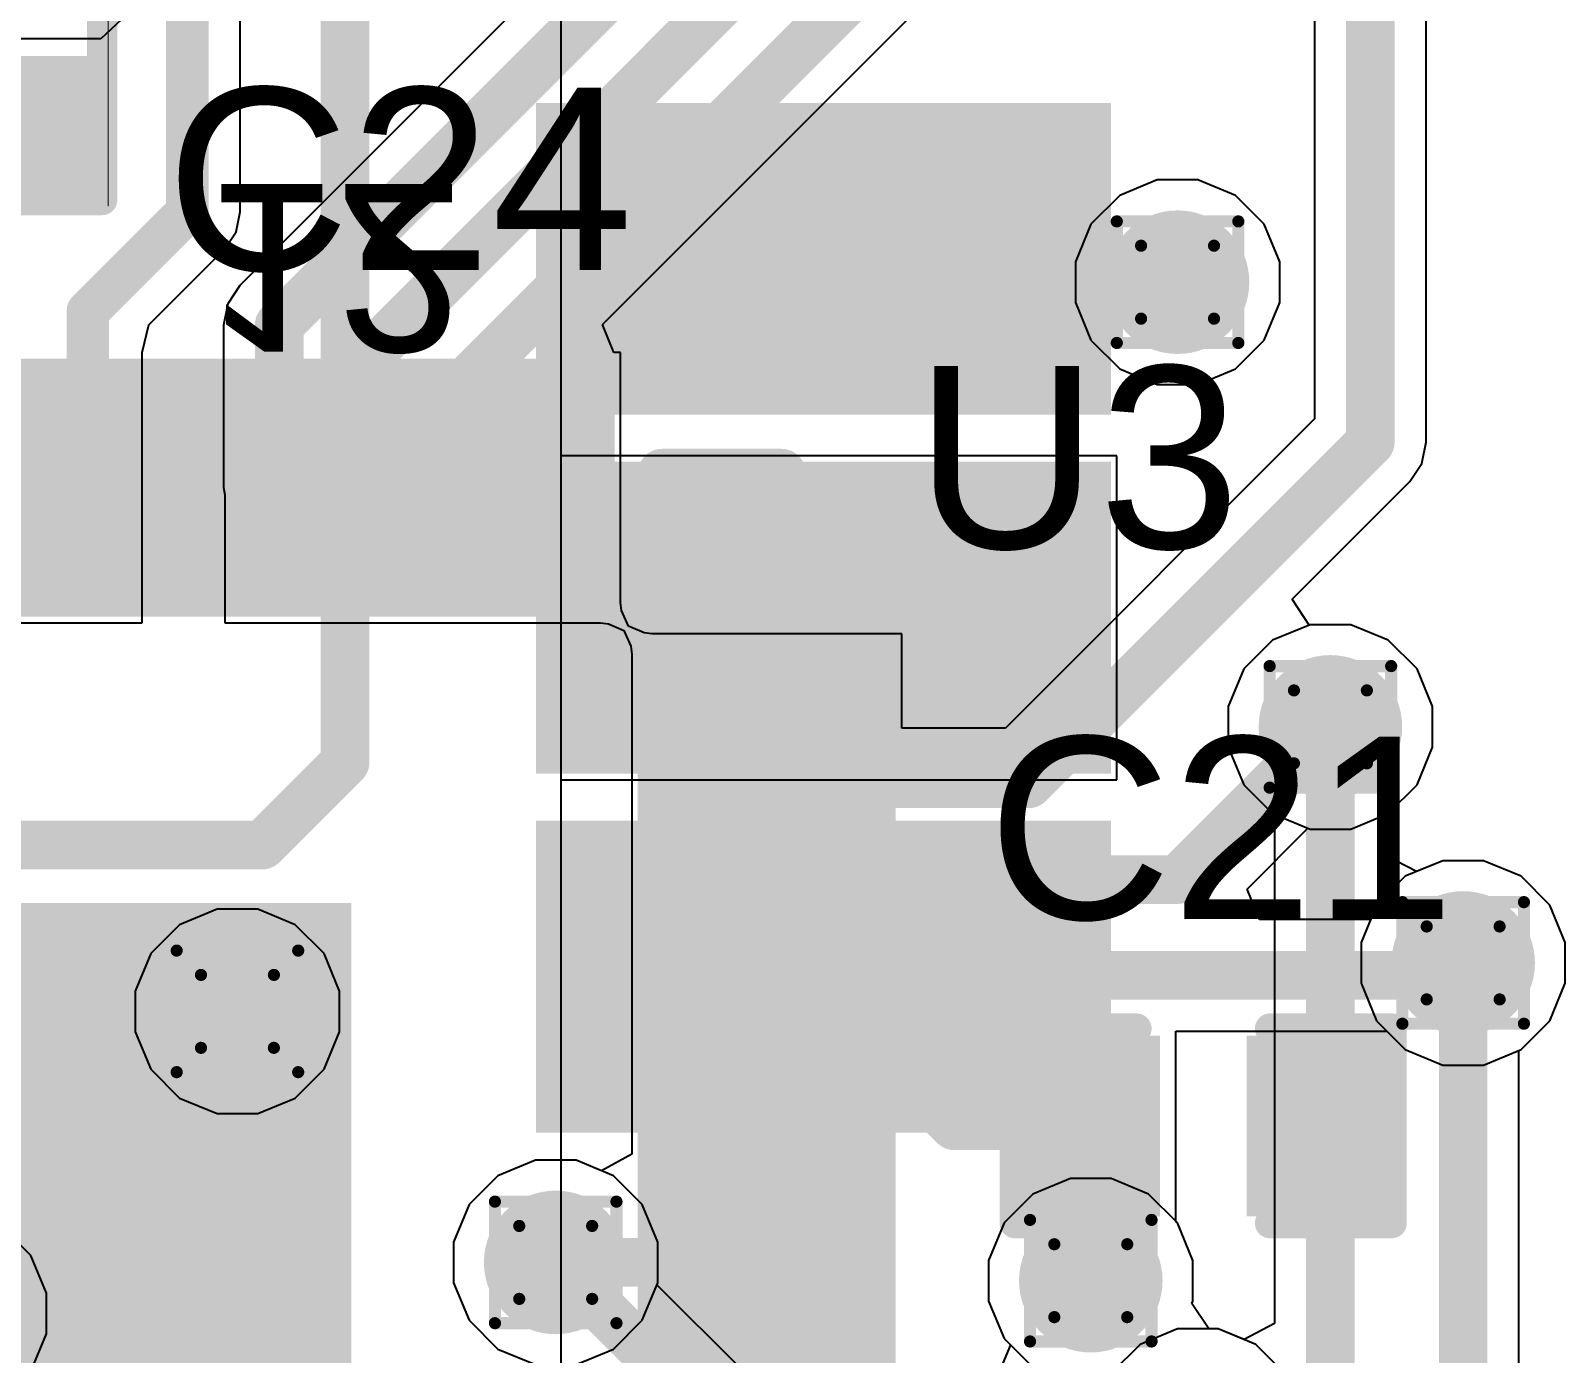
# Model space of a CAD drawing. Header units: inches. Extents: x -22 to 5433, y -13 to 5447.
# Drawn here: x 28.64 to 35.06, y 15.31 to 20.83 of the extents above; entities that cross this region are included whole.
import ezdxf

# ---------------------------------------------------------------- set-up
doc = ezdxf.new("R2010")
doc.units = ezdxf.units.IN
for name, color, linetype in [('Bottom Layer', 5, 'Continuous'), ('Bottom Overlay', 54, 'Continuous'), ('Bottom Paste', 16, 'Continuous'), ('Bottom Solder', 6, 'Continuous'), ('Drill Drawing', 1, 'Continuous'), ('Ground', 16, 'Continuous'), ('Power', 76, 'Continuous'), ('Top Layer', 1, 'Continuous'), ('Top Overlay', 2, 'Continuous'), ('Top Paste', 8, 'Continuous'), ('Top Solder', 216, 'Continuous'), ('Via Holes', 16, 'Continuous')]:
    doc.layers.add(name, color=color, linetype=linetype)
doc.styles.add('Arial', font='', dxfattribs={"height": 0.2})
doc.styles.get('Arial').set_extended_font_data('Arial')

msp = doc.modelspace()

# ---------------------------------------------------------------- hatches: boundary and pattern name
at = {"layer": 'Bottom Layer'}
for points in [[(30.8576, 20.4309), (33.0576, 20.4309), (33.0576, 19.3309), (30.8576, 19.3309)], [(30.8576, 18.9309), (33.0576, 18.9309), (33.0576, 17.8309), (30.8576, 17.8309)], [(30.8576, 17.4309), (33.0576, 17.4309), (33.0576, 16.3309), (30.8576, 16.3309)]]:
    msp.add_hatch(color=5, dxfattribs=at).paths.add_polyline_path(points)
h = msp.add_hatch(color=5, dxfattribs=at)
edge = h.paths.add_edge_path()
edge.add_arc((33.4379, 19.7832), 0.3, 0, 360)
h = msp.add_hatch(color=5, dxfattribs=at)
edge = h.paths.add_edge_path()
edge.add_arc((34.0768, 17.9249), 0.3, 0, 360)
h = msp.add_hatch(color=5, dxfattribs=at)
edge = h.paths.add_edge_path()
edge.add_arc((34.6317, 16.9384), 0.3, 0, 360)
h = msp.add_hatch(color=5, dxfattribs=at)
edge = h.paths.add_edge_path()
edge.add_arc((29.5083, 16.736), 0.3, 0, 360)
h = msp.add_hatch(color=5, dxfattribs=at)
edge = h.paths.add_edge_path()
edge.add_arc((30.8386, 15.687), 0.3, 0, 360)
h = msp.add_hatch(color=5, dxfattribs=at)
edge = h.paths.add_edge_path()
edge.add_arc((33.0752, 15.6106), 0.3, 0, 360)
at = {"layer": 'Bottom Paste'}
for points in [[(30.8576, 20.4309), (33.0576, 20.4309), (33.0576, 19.3309), (30.8576, 19.3309)], [(30.8576, 18.9309), (33.0576, 18.9309), (33.0576, 17.8309), (30.8576, 17.8309)], [(30.8576, 17.4309), (33.0576, 17.4309), (33.0576, 16.3309), (30.8576, 16.3309)]]:
    msp.add_hatch(color=16, dxfattribs=at).paths.add_polyline_path(points)
at = {"layer": 'Bottom Solder'}
for points in [[(30.756, 20.5325), (33.1592, 20.5325), (33.1592, 19.2293), (30.756, 19.2293)], [(30.756, 19.0325), (33.1592, 19.0325), (33.1592, 17.7293), (30.756, 17.7293)], [(30.756, 17.5325), (33.1592, 17.5325), (33.1592, 16.2293), (30.756, 16.2293)]]:
    msp.add_hatch(color=6, dxfattribs=at).paths.add_polyline_path(points)
at = {"layer": 'Ground'}
h = msp.add_hatch(color=16, dxfattribs=at)
edge = h.paths.add_edge_path()
edge.add_arc((33.4379, 19.7832), 0.3, 0, 360)
h = msp.add_hatch(color=16, dxfattribs=at)
edge = h.paths.add_edge_path()
edge.add_arc((34.0768, 17.9249), 0.3, 0, 360)
h = msp.add_hatch(color=16, dxfattribs=at)
edge = h.paths.add_edge_path()
edge.add_arc((34.6317, 16.9384), 0.3, 0, 360)
h = msp.add_hatch(color=16, dxfattribs=at)
edge = h.paths.add_edge_path()
edge.add_arc((29.5083, 16.736), 0.3, 0, 360)
h = msp.add_hatch(color=16, dxfattribs=at)
edge = h.paths.add_edge_path()
edge.add_arc((30.8386, 15.687), 0.3, 0, 360)
h = msp.add_hatch(color=16, dxfattribs=at)
edge = h.paths.add_edge_path()
edge.add_arc((33.0752, 15.6106), 0.3, 0, 360)
at = {"layer": 'Power'}
h = msp.add_hatch(color=76, dxfattribs=at)
edge = h.paths.add_edge_path()
edge.add_arc((33.4379, 19.7832), 0.3, 0, 360)
h = msp.add_hatch(color=76, dxfattribs=at)
edge = h.paths.add_edge_path()
edge.add_arc((34.0768, 17.9249), 0.3, 0, 360)
h = msp.add_hatch(color=76, dxfattribs=at)
edge = h.paths.add_edge_path()
edge.add_arc((34.6317, 16.9384), 0.3, 0, 360)
h = msp.add_hatch(color=76, dxfattribs=at)
edge = h.paths.add_edge_path()
edge.add_arc((29.5083, 16.736), 0.3, 0, 360)
h = msp.add_hatch(color=76, dxfattribs=at)
edge = h.paths.add_edge_path()
edge.add_arc((30.8386, 15.687), 0.3, 0, 360)
h = msp.add_hatch(color=76, dxfattribs=at)
edge = h.paths.add_edge_path()
edge.add_arc((33.0752, 15.6106), 0.3, 0, 360)
at = {"layer": 'Top Layer'}
for points in [[(28.8539, 20.2156), (28.2189, 20.2156), (28.2189, 20.6728), (28.8539, 20.6728)], [(28.983, 19.3623), (28.983, 18.4873), (28.783, 18.4873), (28.783, 19.3623)], [(29.383, 19.3623), (29.383, 18.4873), (29.183, 18.4873), (29.183, 19.3623)], [(29.783, 19.3623), (29.783, 18.4873), (29.583, 18.4873), (29.583, 19.3623)], [(30.183, 19.3623), (30.183, 18.4873), (29.983, 18.4873), (29.983, 19.3623)], [(30.583, 19.3623), (30.583, 18.4873), (30.383, 18.4873), (30.383, 19.3623)], [(30.983, 19.3623), (30.983, 18.4873), (30.783, 18.4873), (30.783, 19.3623)], [(32.1585, 17.9868), (31.2835, 17.9868), (31.2835, 18.1868), (32.1585, 18.1868)], [(32.1585, 17.5868), (31.2835, 17.5868), (31.2835, 17.7868), (32.1585, 17.7868)], [(32.1585, 17.1868), (31.2835, 17.1868), (31.2835, 17.3868), (32.1585, 17.3868)], [(29.883, 13.8868), (26.683, 13.8868), (26.683, 17.0868), (29.883, 17.0868)], [(32.1585, 16.7868), (31.2835, 16.7868), (31.2835, 16.9868), (32.1585, 16.9868)], [(32.1585, 16.3868), (31.2835, 16.3868), (31.2835, 16.5868), (32.1585, 16.5868)], [(33.304, 16.5752), (33.304, 15.9402), (32.8468, 15.9402), (32.8468, 16.5752)], [(34.2438, 16.5752), (34.2438, 15.9402), (33.7866, 15.9402), (33.7866, 16.5752)], [(32.1585, 15.9868), (31.2835, 15.9868), (31.2835, 16.1868), (32.1585, 16.1868)], [(32.1585, 15.5868), (31.2835, 15.5868), (31.2835, 15.7868), (32.1585, 15.7868)], [(32.1585, 15.1868), (31.2835, 15.1868), (31.2835, 15.3868), (32.1585, 15.3868)]]:
    msp.add_hatch(color=1, dxfattribs=at).paths.add_polyline_path(points)
h = msp.add_hatch(color=1, dxfattribs=at)
edge = h.paths.add_edge_path()
edge.add_arc((33.4379, 19.7832), 0.3, 0, 360)
h = msp.add_hatch(color=1, dxfattribs=at)
edge = h.paths.add_edge_path()
edge.add_arc((34.0768, 17.9249), 0.3, 0, 360)
h = msp.add_hatch(color=1, dxfattribs=at)
edge = h.paths.add_edge_path()
edge.add_arc((34.6317, 16.9384), 0.3, 0, 360)
h = msp.add_hatch(color=1, dxfattribs=at)
edge = h.paths.add_edge_path()
edge.add_arc((29.5083, 16.736), 0.3, 0, 360)
h = msp.add_hatch(color=1, dxfattribs=at)
edge = h.paths.add_edge_path()
edge.add_arc((30.8386, 15.687), 0.3, 0, 360)
h = msp.add_hatch(color=1, dxfattribs=at)
edge = h.paths.add_edge_path()
edge.add_arc((33.0752, 15.6106), 0.3, 0, 360)
at = {"layer": 'Top Paste'}
for points in [[(28.8539, 20.2156), (28.2189, 20.2156), (28.2189, 20.6728), (28.8539, 20.6728)], [(28.983, 19.3623), (28.983, 18.4873), (28.783, 18.4873), (28.783, 19.3623)], [(29.383, 19.3623), (29.383, 18.4873), (29.183, 18.4873), (29.183, 19.3623)], [(29.783, 19.3623), (29.783, 18.4873), (29.583, 18.4873), (29.583, 19.3623)], [(30.183, 19.3623), (30.183, 18.4873), (29.983, 18.4873), (29.983, 19.3623)], [(30.583, 19.3623), (30.583, 18.4873), (30.383, 18.4873), (30.383, 19.3623)], [(30.983, 19.3623), (30.983, 18.4873), (30.783, 18.4873), (30.783, 19.3623)], [(32.1585, 17.9868), (31.2835, 17.9868), (31.2835, 18.1868), (32.1585, 18.1868)], [(32.1585, 17.5868), (31.2835, 17.5868), (31.2835, 17.7868), (32.1585, 17.7868)], [(32.1585, 17.1868), (31.2835, 17.1868), (31.2835, 17.3868), (32.1585, 17.3868)], [(29.883, 13.8868), (26.683, 13.8868), (26.683, 17.0868), (29.883, 17.0868)], [(32.1585, 16.7868), (31.2835, 16.7868), (31.2835, 16.9868), (32.1585, 16.9868)], [(32.1585, 16.3868), (31.2835, 16.3868), (31.2835, 16.5868), (32.1585, 16.5868)], [(33.304, 16.5752), (33.304, 15.9402), (32.8468, 15.9402), (32.8468, 16.5752)], [(34.2438, 16.5752), (34.2438, 15.9402), (33.7866, 15.9402), (33.7866, 16.5752)], [(32.1585, 15.9868), (31.2835, 15.9868), (31.2835, 16.1868), (32.1585, 16.1868)], [(32.1585, 15.5868), (31.2835, 15.5868), (31.2835, 15.7868), (32.1585, 15.7868)], [(32.1585, 15.1868), (31.2835, 15.1868), (31.2835, 15.3868), (32.1585, 15.3868)]]:
    msp.add_hatch(color=8, dxfattribs=at).paths.add_polyline_path(points)
at = {"layer": 'Top Solder'}
for points in [[(28.9089, 20.1606), (28.1639, 20.1606), (28.1639, 20.7278), (28.9089, 20.7278)], [(28.6846, 19.4639), (28.6846, 18.3857), (28.2814, 18.3857), (28.2814, 19.4639)], [(29.0846, 19.4639), (29.0846, 18.3857), (28.6814, 18.3857), (28.6814, 19.4639)], [(29.4846, 19.4639), (29.4846, 18.3857), (29.0814, 18.3857), (29.0814, 19.4639)], [(29.8846, 19.4639), (29.8846, 18.3857), (29.4814, 18.3857), (29.4814, 19.4639)], [(30.2846, 19.4639), (30.2846, 18.3857), (29.8814, 18.3857), (29.8814, 19.4639)], [(30.6846, 19.4639), (30.6846, 18.3857), (30.2814, 18.3857), (30.2814, 19.4639)], [(31.0846, 19.4639), (31.0846, 18.3857), (30.6814, 18.3857), (30.6814, 19.4639)], [(32.2601, 17.8852), (31.1819, 17.8852), (31.1819, 18.2884), (32.2601, 18.2884)], [(32.2601, 17.4852), (31.1819, 17.4852), (31.1819, 17.8884), (32.2601, 17.8884)], [(32.2601, 17.0852), (31.1819, 17.0852), (31.1819, 17.4884), (32.2601, 17.4884)], [(29.9846, 13.7852), (26.5814, 13.7852), (26.5814, 17.1884), (29.9846, 17.1884)], [(32.2601, 16.6852), (31.1819, 16.6852), (31.1819, 17.0884), (32.2601, 17.0884)], [(32.2601, 16.2852), (31.1819, 16.2852), (31.1819, 16.6884), (32.2601, 16.6884)], [(33.364, 16.6352), (33.364, 15.8802), (32.7868, 15.8802), (32.7868, 16.6352)], [(34.3038, 16.6352), (34.3038, 15.8802), (33.7266, 15.8802), (33.7266, 16.6352)], [(32.2601, 15.8852), (31.1819, 15.8852), (31.1819, 16.2884), (32.2601, 16.2884)], [(32.2601, 15.4852), (31.1819, 15.4852), (31.1819, 15.8884), (32.2601, 15.8884)], [(32.2601, 15.0852), (31.1819, 15.0852), (31.1819, 15.4884), (32.2601, 15.4884)]]:
    msp.add_hatch(color=216, dxfattribs=at).paths.add_polyline_path(points)
at = {"layer": 'Via Holes'}
h = msp.add_hatch(color=7, dxfattribs=at)
edge = h.paths.add_edge_path()
edge.add_arc((33.4379, 19.7832), 0.15, 0, 360)
h = msp.add_hatch(color=7, dxfattribs=at)
edge = h.paths.add_edge_path()
edge.add_arc((34.0768, 17.9249), 0.15, 0, 360)
h = msp.add_hatch(color=7, dxfattribs=at)
edge = h.paths.add_edge_path()
edge.add_arc((34.6317, 16.9384), 0.15, 0, 360)
h = msp.add_hatch(color=7, dxfattribs=at)
edge = h.paths.add_edge_path()
edge.add_arc((29.5083, 16.736), 0.15, 0, 360)
h = msp.add_hatch(color=7, dxfattribs=at)
edge = h.paths.add_edge_path()
edge.add_arc((30.8386, 15.687), 0.15, 0, 360)
h = msp.add_hatch(color=7, dxfattribs=at)
edge = h.paths.add_edge_path()
edge.add_arc((33.0752, 15.6106), 0.15, 0, 360)

# ---------------------------------------------------------------- linework, layer by layer
at = {"layer": 'Bottom Layer'}
for p, q in [((30.8611, 5.3309), (30.8611, 23.1618)), ((30.8611, 19.0579), (30.8611, 23.1618)), ((33.1846, 19.0579), (30.8611, 19.0579)), ((33.1846, 17.7039), (33.1846, 19.0579)), ((33.9919, 18.3519), (33.835, 18.2869)), ((34.1618, 18.3519), (33.9919, 18.3519)), ((34.3187, 18.2869), (34.1618, 18.3519)), ((33.835, 18.2869), (33.7148, 18.1668)), ((34.4388, 18.1668), (34.3187, 18.2869)), ((33.7148, 18.1668), (33.6498, 18.0098)), ((34.5038, 18.0098), (34.4388, 18.1668)), ((33.6498, 18.0098), (33.6498, 17.8399)), ((34.5038, 17.8399), (34.5038, 18.0098)), ((33.6498, 17.8399), (33.7148, 17.683)), ((34.4388, 17.683), (34.5038, 17.8399)), ((30.8611, 16.114), (30.8611, 17.7039)), ((30.8611, 17.7039), (33.1846, 17.7039)), ((33.7148, 17.683), (33.835, 17.5629)), ((34.3187, 17.5629), (34.4388, 17.683)), ((33.835, 17.5629), (33.9919, 17.4979)), ((34.1618, 17.4979), (34.3187, 17.5629)), ((33.9919, 17.4979), (34.1618, 17.4979)), ((34.5467, 17.3654), (34.3898, 17.3004)), ((34.7166, 17.3654), (34.5467, 17.3654)), ((34.8735, 17.3004), (34.7166, 17.3654)), ((34.3898, 17.3004), (34.2697, 17.1803)), ((34.9937, 17.1803), (34.8735, 17.3004)), ((34.2697, 17.1803), (34.2047, 17.0234)), ((35.0587, 17.0234), (34.9937, 17.1803)), ((34.2047, 17.0234), (34.2047, 16.8535)), ((35.0587, 16.8535), (35.0587, 17.0234)), ((34.2047, 16.8535), (34.2697, 16.6966)), ((34.9937, 16.6966), (35.0587, 16.8535)), ((34.2697, 16.6966), (34.3898, 16.5765)), ((34.8735, 16.5765), (34.9937, 16.6966)), ((34.3898, 16.5765), (34.5467, 16.5114)), ((34.7166, 16.5114), (34.8735, 16.5765)), ((34.5467, 16.5114), (34.7166, 16.5114)), ((30.9235, 16.114), (30.8611, 16.114)), ((31.0805, 16.049), (30.9235, 16.114)), ((31.2006, 15.9289), (31.0805, 16.049)), ((32.9902, 16.0376), (32.8333, 15.9725)), ((33.1601, 16.0376), (32.9902, 16.0376)), ((33.317, 15.9725), (33.1601, 16.0376)), ((32.8333, 15.9725), (32.7132, 15.8524)), ((33.4371, 15.8524), (33.317, 15.9725)), ((31.2656, 15.7719), (31.2006, 15.9289)), ((32.7132, 15.8524), (32.6482, 15.6955)), ((33.5022, 15.6955), (33.4371, 15.8524)), ((31.2656, 15.6021), (31.2656, 15.7719)), ((32.6482, 15.6955), (32.6482, 15.5256)), ((33.5022, 15.5256), (33.5022, 15.6955)), ((31.2006, 15.4451), (31.2656, 15.6021)), ((32.6482, 15.5256), (32.7132, 15.3687)), ((33.4979, 15.5152), (33.5022, 15.5256)), ((33.5684, 15.4096), (33.4979, 15.5152)), ((31.0805, 15.325), (31.2006, 15.4451)), ((33.6078, 15.4096), (33.5684, 15.4096)), ((33.7647, 15.3446), (33.6078, 15.4096)), ((32.7132, 15.3687), (32.8333, 15.2486)), ((33.8848, 15.2245), (33.7647, 15.3446)), ((30.9235, 15.26), (31.0805, 15.325))]:
    msp.add_line(p, q, dxfattribs=at)
for points in [[(29.9581, 17.7766, 0.2032, 0.2032, 0), (29.9581, 25.1345, 0.2032, 0.2032, 0)], [(29.6123, 17.4309, 0.2032, 0.2032, 0), (29.9581, 17.7766, 0.2032, 0.2032, 0)], [(26.7662, 17.4309, 0.2032, 0.2032, 0), (29.6123, 17.4309, 0.2032, 0.2032, 0)]]:
    msp.add_lwpolyline(points, format="xyseb", dxfattribs=at)
for points in [[(29.9073, 17.7766, 0.1016, 0.1016, 1), (30.0089, 17.7766, 0.1016, 0.1016, 1)], [(29.9073, 17.7766, 0.1016, 0.1016, 1), (30.0089, 17.7766, 0.1016, 0.1016, 1)], [(29.5615, 17.4309, 0.1016, 0.1016, 1), (29.6631, 17.4309, 0.1016, 0.1016, 1)], [(29.5615, 17.4309, 0.1016, 0.1016, 1), (29.6631, 17.4309, 0.1016, 0.1016, 1)]]:
    msp.add_lwpolyline(points, format="xyseb", close=True, dxfattribs=at)
at = {"layer": 'Drill Drawing'}
for points in [[(33.1839, 20.0372, 0.0508, 0.0508, 0), (33.6919, 20.0372, 0.0508, 0.0508, 0)], [(33.1839, 19.5292, 0.0508, 0.0508, 0), (33.1839, 20.0372, 0.0508, 0.0508, 0)], [(33.6919, 19.5292, 0.0508, 0.0508, 0), (33.6919, 20.0372, 0.0508, 0.0508, 0)], [(33.2855, 19.9356, 0.0508, 0.0508, 0), (33.5903, 19.9356, 0.0508, 0.0508, 0)], [(33.2855, 19.6308, 0.0508, 0.0508, 0), (33.2855, 19.9356, 0.0508, 0.0508, 0)], [(33.5903, 19.6308, 0.0508, 0.0508, 0), (33.5903, 19.9356, 0.0508, 0.0508, 0)], [(33.2855, 19.6308, 0.0508, 0.0508, 0), (33.5903, 19.6308, 0.0508, 0.0508, 0)], [(33.1839, 19.5292, 0.0508, 0.0508, 0), (33.6919, 19.5292, 0.0508, 0.0508, 0)], [(33.8228, 18.1789, 0.0508, 0.0508, 0), (34.3308, 18.1789, 0.0508, 0.0508, 0)], [(33.8228, 17.6709, 0.0508, 0.0508, 0), (33.8228, 18.1789, 0.0508, 0.0508, 0)], [(34.3308, 17.6709, 0.0508, 0.0508, 0), (34.3308, 18.1789, 0.0508, 0.0508, 0)], [(33.9244, 18.0773, 0.0508, 0.0508, 0), (34.2292, 18.0773, 0.0508, 0.0508, 0)], [(33.9244, 17.7725, 0.0508, 0.0508, 0), (33.9244, 18.0773, 0.0508, 0.0508, 0)], [(34.2292, 17.7725, 0.0508, 0.0508, 0), (34.2292, 18.0773, 0.0508, 0.0508, 0)], [(33.9244, 17.7725, 0.0508, 0.0508, 0), (34.2292, 17.7725, 0.0508, 0.0508, 0)], [(33.8228, 17.6709, 0.0508, 0.0508, 0), (34.3308, 17.6709, 0.0508, 0.0508, 0)], [(34.3777, 17.1924, 0.0508, 0.0508, 0), (34.8857, 17.1924, 0.0508, 0.0508, 0)], [(34.3777, 16.6844, 0.0508, 0.0508, 0), (34.3777, 17.1924, 0.0508, 0.0508, 0)], [(34.8857, 16.6844, 0.0508, 0.0508, 0), (34.8857, 17.1924, 0.0508, 0.0508, 0)], [(34.4793, 17.0908, 0.0508, 0.0508, 0), (34.7841, 17.0908, 0.0508, 0.0508, 0)], [(34.4793, 16.786, 0.0508, 0.0508, 0), (34.4793, 17.0908, 0.0508, 0.0508, 0)], [(34.7841, 16.786, 0.0508, 0.0508, 0), (34.7841, 17.0908, 0.0508, 0.0508, 0)], [(29.2543, 16.99, 0.0508, 0.0508, 0), (29.7623, 16.99, 0.0508, 0.0508, 0)], [(29.2543, 16.482, 0.0508, 0.0508, 0), (29.2543, 16.99, 0.0508, 0.0508, 0)], [(29.7623, 16.482, 0.0508, 0.0508, 0), (29.7623, 16.99, 0.0508, 0.0508, 0)], [(29.3559, 16.8884, 0.0508, 0.0508, 0), (29.6607, 16.8884, 0.0508, 0.0508, 0)], [(29.3559, 16.5836, 0.0508, 0.0508, 0), (29.3559, 16.8884, 0.0508, 0.0508, 0)], [(29.6607, 16.5836, 0.0508, 0.0508, 0), (29.6607, 16.8884, 0.0508, 0.0508, 0)], [(34.4793, 16.786, 0.0508, 0.0508, 0), (34.7841, 16.786, 0.0508, 0.0508, 0)], [(34.3777, 16.6844, 0.0508, 0.0508, 0), (34.8857, 16.6844, 0.0508, 0.0508, 0)], [(29.3559, 16.5836, 0.0508, 0.0508, 0), (29.6607, 16.5836, 0.0508, 0.0508, 0)], [(29.2543, 16.482, 0.0508, 0.0508, 0), (29.7623, 16.482, 0.0508, 0.0508, 0)], [(30.5846, 15.941, 0.0508, 0.0508, 0), (31.0926, 15.941, 0.0508, 0.0508, 0)], [(30.5846, 15.433, 0.0508, 0.0508, 0), (30.5846, 15.941, 0.0508, 0.0508, 0)], [(31.0926, 15.433, 0.0508, 0.0508, 0), (31.0926, 15.941, 0.0508, 0.0508, 0)], [(30.6862, 15.8394, 0.0508, 0.0508, 0), (30.991, 15.8394, 0.0508, 0.0508, 0)], [(30.6862, 15.5346, 0.0508, 0.0508, 0), (30.6862, 15.8394, 0.0508, 0.0508, 0)], [(30.991, 15.5346, 0.0508, 0.0508, 0), (30.991, 15.8394, 0.0508, 0.0508, 0)], [(32.8212, 15.8646, 0.0508, 0.0508, 0), (33.3292, 15.8646, 0.0508, 0.0508, 0)], [(32.8212, 15.3566, 0.0508, 0.0508, 0), (32.8212, 15.8646, 0.0508, 0.0508, 0)], [(33.3292, 15.3566, 0.0508, 0.0508, 0), (33.3292, 15.8646, 0.0508, 0.0508, 0)], [(32.9228, 15.763, 0.0508, 0.0508, 0), (33.2276, 15.763, 0.0508, 0.0508, 0)], [(32.9228, 15.4582, 0.0508, 0.0508, 0), (32.9228, 15.763, 0.0508, 0.0508, 0)], [(33.2276, 15.4582, 0.0508, 0.0508, 0), (33.2276, 15.763, 0.0508, 0.0508, 0)], [(30.6862, 15.5346, 0.0508, 0.0508, 0), (30.991, 15.5346, 0.0508, 0.0508, 0)], [(32.9228, 15.4582, 0.0508, 0.0508, 0), (33.2276, 15.4582, 0.0508, 0.0508, 0)], [(30.5846, 15.433, 0.0508, 0.0508, 0), (31.0926, 15.433, 0.0508, 0.0508, 0)], [(32.8212, 15.3566, 0.0508, 0.0508, 0), (33.3292, 15.3566, 0.0508, 0.0508, 0)]]:
    msp.add_lwpolyline(points, format="xyseb", dxfattribs=at)
for points in [[(33.1712, 20.0372, 0.0254, 0.0254, 1), (33.1966, 20.0372, 0.0254, 0.0254, 1)], [(33.1712, 20.0372, 0.0254, 0.0254, 1), (33.1966, 20.0372, 0.0254, 0.0254, 1)], [(33.6792, 20.0372, 0.0254, 0.0254, 1), (33.7046, 20.0372, 0.0254, 0.0254, 1)], [(33.6792, 20.0372, 0.0254, 0.0254, 1), (33.7046, 20.0372, 0.0254, 0.0254, 1)], [(33.2728, 19.9356, 0.0254, 0.0254, 1), (33.2982, 19.9356, 0.0254, 0.0254, 1)], [(33.2728, 19.9356, 0.0254, 0.0254, 1), (33.2982, 19.9356, 0.0254, 0.0254, 1)], [(33.5776, 19.9356, 0.0254, 0.0254, 1), (33.603, 19.9356, 0.0254, 0.0254, 1)], [(33.5776, 19.9356, 0.0254, 0.0254, 1), (33.603, 19.9356, 0.0254, 0.0254, 1)], [(33.2728, 19.6308, 0.0254, 0.0254, 1), (33.2982, 19.6308, 0.0254, 0.0254, 1)], [(33.2728, 19.6308, 0.0254, 0.0254, 1), (33.2982, 19.6308, 0.0254, 0.0254, 1)], [(33.5776, 19.6308, 0.0254, 0.0254, 1), (33.603, 19.6308, 0.0254, 0.0254, 1)], [(33.5776, 19.6308, 0.0254, 0.0254, 1), (33.603, 19.6308, 0.0254, 0.0254, 1)], [(33.1712, 19.5292, 0.0254, 0.0254, 1), (33.1966, 19.5292, 0.0254, 0.0254, 1)], [(33.1712, 19.5292, 0.0254, 0.0254, 1), (33.1966, 19.5292, 0.0254, 0.0254, 1)], [(33.6792, 19.5292, 0.0254, 0.0254, 1), (33.7046, 19.5292, 0.0254, 0.0254, 1)], [(33.6792, 19.5292, 0.0254, 0.0254, 1), (33.7046, 19.5292, 0.0254, 0.0254, 1)], [(33.8101, 18.1789, 0.0254, 0.0254, 1), (33.8355, 18.1789, 0.0254, 0.0254, 1)], [(33.8101, 18.1789, 0.0254, 0.0254, 1), (33.8355, 18.1789, 0.0254, 0.0254, 1)], [(34.3181, 18.1789, 0.0254, 0.0254, 1), (34.3435, 18.1789, 0.0254, 0.0254, 1)], [(34.3181, 18.1789, 0.0254, 0.0254, 1), (34.3435, 18.1789, 0.0254, 0.0254, 1)], [(33.9117, 18.0773, 0.0254, 0.0254, 1), (33.9371, 18.0773, 0.0254, 0.0254, 1)], [(33.9117, 18.0773, 0.0254, 0.0254, 1), (33.9371, 18.0773, 0.0254, 0.0254, 1)], [(34.2165, 18.0773, 0.0254, 0.0254, 1), (34.2419, 18.0773, 0.0254, 0.0254, 1)], [(34.2165, 18.0773, 0.0254, 0.0254, 1), (34.2419, 18.0773, 0.0254, 0.0254, 1)], [(33.9117, 17.7725, 0.0254, 0.0254, 1), (33.9371, 17.7725, 0.0254, 0.0254, 1)], [(33.9117, 17.7725, 0.0254, 0.0254, 1), (33.9371, 17.7725, 0.0254, 0.0254, 1)], [(34.2165, 17.7725, 0.0254, 0.0254, 1), (34.2419, 17.7725, 0.0254, 0.0254, 1)], [(34.2165, 17.7725, 0.0254, 0.0254, 1), (34.2419, 17.7725, 0.0254, 0.0254, 1)], [(33.8101, 17.6709, 0.0254, 0.0254, 1), (33.8355, 17.6709, 0.0254, 0.0254, 1)], [(33.8101, 17.6709, 0.0254, 0.0254, 1), (33.8355, 17.6709, 0.0254, 0.0254, 1)], [(34.3181, 17.6709, 0.0254, 0.0254, 1), (34.3435, 17.6709, 0.0254, 0.0254, 1)], [(34.3181, 17.6709, 0.0254, 0.0254, 1), (34.3435, 17.6709, 0.0254, 0.0254, 1)], [(34.365, 17.1924, 0.0254, 0.0254, 1), (34.3904, 17.1924, 0.0254, 0.0254, 1)], [(34.365, 17.1924, 0.0254, 0.0254, 1), (34.3904, 17.1924, 0.0254, 0.0254, 1)], [(34.873, 17.1924, 0.0254, 0.0254, 1), (34.8984, 17.1924, 0.0254, 0.0254, 1)], [(34.873, 17.1924, 0.0254, 0.0254, 1), (34.8984, 17.1924, 0.0254, 0.0254, 1)], [(34.4666, 17.0908, 0.0254, 0.0254, 1), (34.492, 17.0908, 0.0254, 0.0254, 1)], [(34.4666, 17.0908, 0.0254, 0.0254, 1), (34.492, 17.0908, 0.0254, 0.0254, 1)], [(34.7714, 17.0908, 0.0254, 0.0254, 1), (34.7968, 17.0908, 0.0254, 0.0254, 1)], [(34.7714, 17.0908, 0.0254, 0.0254, 1), (34.7968, 17.0908, 0.0254, 0.0254, 1)], [(29.2416, 16.99, 0.0254, 0.0254, 1), (29.267, 16.99, 0.0254, 0.0254, 1)], [(29.2416, 16.99, 0.0254, 0.0254, 1), (29.267, 16.99, 0.0254, 0.0254, 1)], [(29.7496, 16.99, 0.0254, 0.0254, 1), (29.775, 16.99, 0.0254, 0.0254, 1)], [(29.7496, 16.99, 0.0254, 0.0254, 1), (29.775, 16.99, 0.0254, 0.0254, 1)], [(29.3432, 16.8884, 0.0254, 0.0254, 1), (29.3686, 16.8884, 0.0254, 0.0254, 1)], [(29.3432, 16.8884, 0.0254, 0.0254, 1), (29.3686, 16.8884, 0.0254, 0.0254, 1)], [(29.648, 16.8884, 0.0254, 0.0254, 1), (29.6734, 16.8884, 0.0254, 0.0254, 1)], [(29.648, 16.8884, 0.0254, 0.0254, 1), (29.6734, 16.8884, 0.0254, 0.0254, 1)], [(34.4666, 16.786, 0.0254, 0.0254, 1), (34.492, 16.786, 0.0254, 0.0254, 1)], [(34.4666, 16.786, 0.0254, 0.0254, 1), (34.492, 16.786, 0.0254, 0.0254, 1)], [(34.7714, 16.786, 0.0254, 0.0254, 1), (34.7968, 16.786, 0.0254, 0.0254, 1)], [(34.7714, 16.786, 0.0254, 0.0254, 1), (34.7968, 16.786, 0.0254, 0.0254, 1)], [(34.365, 16.6844, 0.0254, 0.0254, 1), (34.3904, 16.6844, 0.0254, 0.0254, 1)], [(34.365, 16.6844, 0.0254, 0.0254, 1), (34.3904, 16.6844, 0.0254, 0.0254, 1)], [(34.873, 16.6844, 0.0254, 0.0254, 1), (34.8984, 16.6844, 0.0254, 0.0254, 1)], [(34.873, 16.6844, 0.0254, 0.0254, 1), (34.8984, 16.6844, 0.0254, 0.0254, 1)], [(29.3432, 16.5836, 0.0254, 0.0254, 1), (29.3686, 16.5836, 0.0254, 0.0254, 1)], [(29.3432, 16.5836, 0.0254, 0.0254, 1), (29.3686, 16.5836, 0.0254, 0.0254, 1)], [(29.648, 16.5836, 0.0254, 0.0254, 1), (29.6734, 16.5836, 0.0254, 0.0254, 1)], [(29.648, 16.5836, 0.0254, 0.0254, 1), (29.6734, 16.5836, 0.0254, 0.0254, 1)], [(29.2416, 16.482, 0.0254, 0.0254, 1), (29.267, 16.482, 0.0254, 0.0254, 1)], [(29.2416, 16.482, 0.0254, 0.0254, 1), (29.267, 16.482, 0.0254, 0.0254, 1)], [(29.7496, 16.482, 0.0254, 0.0254, 1), (29.775, 16.482, 0.0254, 0.0254, 1)], [(29.7496, 16.482, 0.0254, 0.0254, 1), (29.775, 16.482, 0.0254, 0.0254, 1)], [(30.5719, 15.941, 0.0254, 0.0254, 1), (30.5973, 15.941, 0.0254, 0.0254, 1)], [(30.5719, 15.941, 0.0254, 0.0254, 1), (30.5973, 15.941, 0.0254, 0.0254, 1)], [(31.0799, 15.941, 0.0254, 0.0254, 1), (31.1053, 15.941, 0.0254, 0.0254, 1)], [(31.0799, 15.941, 0.0254, 0.0254, 1), (31.1053, 15.941, 0.0254, 0.0254, 1)], [(30.6735, 15.8394, 0.0254, 0.0254, 1), (30.6989, 15.8394, 0.0254, 0.0254, 1)], [(30.6735, 15.8394, 0.0254, 0.0254, 1), (30.6989, 15.8394, 0.0254, 0.0254, 1)], [(30.9783, 15.8394, 0.0254, 0.0254, 1), (31.0037, 15.8394, 0.0254, 0.0254, 1)], [(30.9783, 15.8394, 0.0254, 0.0254, 1), (31.0037, 15.8394, 0.0254, 0.0254, 1)], [(32.8085, 15.8646, 0.0254, 0.0254, 1), (32.8339, 15.8646, 0.0254, 0.0254, 1)], [(32.8085, 15.8646, 0.0254, 0.0254, 1), (32.8339, 15.8646, 0.0254, 0.0254, 1)], [(33.3165, 15.8646, 0.0254, 0.0254, 1), (33.3419, 15.8646, 0.0254, 0.0254, 1)], [(33.3165, 15.8646, 0.0254, 0.0254, 1), (33.3419, 15.8646, 0.0254, 0.0254, 1)], [(32.9101, 15.763, 0.0254, 0.0254, 1), (32.9355, 15.763, 0.0254, 0.0254, 1)], [(32.9101, 15.763, 0.0254, 0.0254, 1), (32.9355, 15.763, 0.0254, 0.0254, 1)], [(33.2149, 15.763, 0.0254, 0.0254, 1), (33.2403, 15.763, 0.0254, 0.0254, 1)], [(33.2149, 15.763, 0.0254, 0.0254, 1), (33.2403, 15.763, 0.0254, 0.0254, 1)], [(30.6735, 15.5346, 0.0254, 0.0254, 1), (30.6989, 15.5346, 0.0254, 0.0254, 1)], [(30.6735, 15.5346, 0.0254, 0.0254, 1), (30.6989, 15.5346, 0.0254, 0.0254, 1)], [(30.9783, 15.5346, 0.0254, 0.0254, 1), (31.0037, 15.5346, 0.0254, 0.0254, 1)], [(30.9783, 15.5346, 0.0254, 0.0254, 1), (31.0037, 15.5346, 0.0254, 0.0254, 1)], [(32.9101, 15.4582, 0.0254, 0.0254, 1), (32.9355, 15.4582, 0.0254, 0.0254, 1)], [(32.9101, 15.4582, 0.0254, 0.0254, 1), (32.9355, 15.4582, 0.0254, 0.0254, 1)], [(33.2149, 15.4582, 0.0254, 0.0254, 1), (33.2403, 15.4582, 0.0254, 0.0254, 1)], [(33.2149, 15.4582, 0.0254, 0.0254, 1), (33.2403, 15.4582, 0.0254, 0.0254, 1)], [(30.5719, 15.433, 0.0254, 0.0254, 1), (30.5973, 15.433, 0.0254, 0.0254, 1)], [(30.5719, 15.433, 0.0254, 0.0254, 1), (30.5973, 15.433, 0.0254, 0.0254, 1)], [(31.0799, 15.433, 0.0254, 0.0254, 1), (31.1053, 15.433, 0.0254, 0.0254, 1)], [(31.0799, 15.433, 0.0254, 0.0254, 1), (31.1053, 15.433, 0.0254, 0.0254, 1)], [(32.8085, 15.3566, 0.0254, 0.0254, 1), (32.8339, 15.3566, 0.0254, 0.0254, 1)], [(32.8085, 15.3566, 0.0254, 0.0254, 1), (32.8339, 15.3566, 0.0254, 0.0254, 1)], [(33.3165, 15.3566, 0.0254, 0.0254, 1), (33.3419, 15.3566, 0.0254, 0.0254, 1)], [(33.3165, 15.3566, 0.0254, 0.0254, 1), (33.3419, 15.3566, 0.0254, 0.0254, 1)]]:
    msp.add_lwpolyline(points, format="xyseb", close=True, dxfattribs=at)
at = {"layer": 'Ground'}
for p, q in [((33.9919, 18.3519), (33.835, 18.2869)), ((34.1618, 18.3519), (33.9919, 18.3519)), ((34.3187, 18.2869), (34.1618, 18.3519)), ((33.835, 18.2869), (33.7148, 18.1668)), ((34.4388, 18.1668), (34.3187, 18.2869)), ((33.7148, 18.1668), (33.6498, 18.0098)), ((34.5038, 18.0098), (34.4388, 18.1668)), ((33.6498, 18.0098), (33.6498, 17.8399)), ((34.5038, 17.8399), (34.5038, 18.0098)), ((33.6498, 17.8399), (33.7148, 17.683)), ((34.4388, 17.683), (34.5038, 17.8399)), ((33.7148, 17.683), (33.835, 17.5629)), ((34.3187, 17.5629), (34.4388, 17.683)), ((33.835, 17.5629), (33.8438, 17.5592)), ((33.8438, 17.5592), (33.8438, 15.4315)), ((34.3099, 17.5592), (34.3187, 17.5629)), ((34.3099, 17.3865), (34.3099, 17.5592)), ((34.4369, 17.32), (34.3099, 17.3865)), ((34.5467, 17.3654), (34.4369, 17.32)), ((34.7166, 17.3654), (34.5467, 17.3654)), ((34.8735, 17.3004), (34.7166, 17.3654)), ((34.9937, 17.1803), (34.8735, 17.3004)), ((35.0587, 17.0234), (34.9937, 17.1803)), ((35.0587, 16.8535), (35.0587, 17.0234)), ((34.9937, 16.6966), (35.0587, 16.8535)), ((34.8735, 16.5765), (34.9937, 16.6966)), ((34.8647, 16.5728), (34.8735, 16.5765)), ((34.8647, 7.4554), (34.8647, 16.5728)), ((30.7537, 16.114), (30.5967, 16.049)), ((30.9235, 16.114), (30.7537, 16.114)), ((31.0805, 16.049), (30.9235, 16.114)), ((30.5967, 16.049), (30.4766, 15.9289)), ((31.2006, 15.9289), (31.0805, 16.049)), ((32.9902, 16.0376), (32.8333, 15.9725)), ((33.1601, 16.0376), (32.9902, 16.0376)), ((33.317, 15.9725), (33.1601, 16.0376)), ((32.8333, 15.9725), (32.7132, 15.8524)), ((33.4371, 15.8524), (33.317, 15.9725)), ((30.4766, 15.9289), (30.4116, 15.7719)), ((31.2656, 15.7719), (31.2006, 15.9289)), ((32.7132, 15.8524), (32.6482, 15.6955)), ((33.5022, 15.6955), (33.4371, 15.8524)), ((30.4116, 15.7719), (30.4116, 15.6021)), ((31.2656, 15.6021), (31.2656, 15.7719)), ((32.6482, 15.6955), (32.6482, 15.5256)), ((33.5022, 15.5256), (33.5022, 15.6955)), ((30.4116, 15.6021), (30.4766, 15.4451)), ((31.262, 15.5933), (31.2656, 15.6021)), ((31.6176, 15.2376), (31.262, 15.5933)), ((32.6482, 15.5256), (32.7132, 15.3687)), ((33.4979, 15.5152), (33.5022, 15.5256)), ((33.5684, 15.4096), (33.4979, 15.5152)), ((30.4766, 15.4451), (30.5967, 15.325)), ((33.6078, 15.4096), (33.5684, 15.4096)), ((33.7167, 15.3645), (33.6078, 15.4096)), ((33.8438, 15.4315), (33.7167, 15.3645)), ((32.7391, 15.3427), (32.6865, 15.2157)), ((32.7132, 15.3687), (32.7391, 15.3427)), ((30.5967, 15.325), (30.7537, 15.26))]:
    msp.add_line(p, q, dxfattribs=at)
for points in [[(34.0768, 7.0351, 0.2032, 0.2032, 0), (34.0768, 17.9249, 0.2032, 0.2032, 0)], [(34.6317, 7.3588, 0.2032, 0.2032, 0), (34.6317, 16.9384, 0.2032, 0.2032, 0)], [(30.8386, 15.687, 0.2032, 0.2032, 0), (31.4528, 15.0728, 0.2032, 0.2032, 0)]]:
    msp.add_lwpolyline(points, format="xyseb", dxfattribs=at)
for points in [[(34.026, 17.9249, 0.1016, 0.1016, 1), (34.1276, 17.9249, 0.1016, 0.1016, 1)], [(34.5809, 16.9384, 0.1016, 0.1016, 1), (34.6825, 16.9384, 0.1016, 0.1016, 1)], [(30.7878, 15.687, 0.1016, 0.1016, 1), (30.8894, 15.687, 0.1016, 0.1016, 1)]]:
    msp.add_lwpolyline(points, format="xyseb", close=True, dxfattribs=at)
at = {"layer": 'Power'}
for p, q in [((33.3529, 20.2102), (33.196, 20.1452)), ((33.5228, 20.2102), (33.3529, 20.2102)), ((33.6797, 20.1452), (33.5228, 20.2102)), ((33.196, 20.1452), (33.0759, 20.0251)), ((33.7999, 20.0251), (33.6797, 20.1452)), ((33.0759, 20.0251), (33.0109, 19.8682)), ((33.8649, 19.8682), (33.7999, 20.0251)), ((33.0109, 19.8682), (33.0109, 19.6983)), ((33.8649, 19.6983), (33.8649, 19.8682)), ((33.0109, 19.6983), (33.0759, 19.5414)), ((33.7999, 19.5414), (33.8649, 19.6983)), ((33.0759, 19.5414), (33.196, 19.4213)), ((33.6797, 19.4213), (33.7999, 19.5414)), ((33.196, 19.4213), (33.3529, 19.3562)), ((33.5228, 19.3562), (33.6797, 19.4213)), ((33.3529, 19.3562), (33.5228, 19.3562)), ((33.9919, 18.3519), (33.835, 18.2869)), ((34.1618, 18.3519), (33.9919, 18.3519)), ((34.3187, 18.2869), (34.1618, 18.3519)), ((33.835, 18.2869), (33.7148, 18.1668)), ((34.4388, 18.1668), (34.3187, 18.2869)), ((33.7148, 18.1668), (33.6498, 18.0098)), ((34.5038, 18.0098), (34.4388, 18.1668)), ((33.6498, 18.0098), (33.6498, 17.8399)), ((34.5038, 17.8399), (34.5038, 18.0098)), ((33.6498, 17.8399), (33.7148, 17.683)), ((34.4388, 17.683), (34.5038, 17.8399)), ((33.7148, 17.683), (33.835, 17.5629)), ((34.3187, 17.5629), (34.4388, 17.683)), ((33.835, 17.5629), (33.9919, 17.4979)), ((34.1618, 17.4979), (34.3187, 17.5629)), ((33.9919, 17.4979), (34.1618, 17.4979)), ((34.5467, 17.3654), (34.3898, 17.3004)), ((34.7166, 17.3654), (34.5467, 17.3654)), ((34.8735, 17.3004), (34.7166, 17.3654)), ((34.3898, 17.3004), (34.2697, 17.1803)), ((34.9937, 17.1803), (34.8735, 17.3004)), ((29.4233, 17.163), (29.2664, 17.098)), ((29.5932, 17.163), (29.4233, 17.163)), ((29.7501, 17.098), (29.5932, 17.163)), ((34.2697, 17.1803), (34.2047, 17.0234)), ((35.0587, 17.0234), (34.9937, 17.1803)), ((29.2664, 17.098), (29.1463, 16.9778)), ((29.8703, 16.9778), (29.7501, 17.098)), ((34.2047, 17.0234), (34.2047, 16.8535)), ((35.0587, 16.8535), (35.0587, 17.0234)), ((29.1463, 16.9778), (29.0813, 16.8209)), ((29.9353, 16.8209), (29.8703, 16.9778)), ((29.0813, 16.8209), (29.0813, 16.651)), ((29.9353, 16.651), (29.9353, 16.8209)), ((34.2047, 16.8535), (34.2697, 16.6966)), ((34.9937, 16.6966), (35.0587, 16.8535)), ((34.2697, 16.6966), (34.3898, 16.5765)), ((34.8735, 16.5765), (34.9937, 16.6966)), ((29.0813, 16.651), (29.1463, 16.4941)), ((29.8703, 16.4941), (29.9353, 16.651)), ((34.3898, 16.5765), (34.5467, 16.5114)), ((34.7166, 16.5114), (34.8735, 16.5765)), ((29.1463, 16.4941), (29.2664, 16.374)), ((29.7501, 16.374), (29.8703, 16.4941)), ((34.5467, 16.5114), (34.7166, 16.5114)), ((29.2664, 16.374), (29.4233, 16.309)), ((29.5932, 16.309), (29.7501, 16.374)), ((29.4233, 16.309), (29.5932, 16.309)), ((30.7537, 16.114), (30.5967, 16.049)), ((30.9235, 16.114), (30.7537, 16.114)), ((31.0805, 16.049), (30.9235, 16.114)), ((30.5967, 16.049), (30.4766, 15.9289)), ((31.2006, 15.9289), (31.0805, 16.049)), ((30.4766, 15.9289), (30.4116, 15.7719)), ((31.2656, 15.7719), (31.2006, 15.9289)), ((28.645, 15.7152), (28.5249, 15.8353)), ((30.4116, 15.7719), (30.4116, 15.6021)), ((31.2656, 15.6021), (31.2656, 15.7719)), ((28.71, 15.5583), (28.645, 15.7152)), ((30.4116, 15.6021), (30.4766, 15.4451)), ((31.2006, 15.4451), (31.2656, 15.6021)), ((28.71, 15.3884), (28.71, 15.5583)), ((30.4766, 15.4451), (30.5967, 15.325)), ((31.0805, 15.325), (31.2006, 15.4451)), ((33.4379, 15.4096), (33.281, 15.3446)), ((33.6078, 15.4096), (33.4379, 15.4096)), ((33.7647, 15.3446), (33.6078, 15.4096)), ((28.645, 15.2315), (28.71, 15.3884)), ((33.281, 15.3446), (33.1608, 15.2245)), ((33.8848, 15.2245), (33.7647, 15.3446)), ((30.5967, 15.325), (30.7537, 15.26)), ((30.9235, 15.26), (31.0805, 15.325))]:
    msp.add_line(p, q, dxfattribs=at)
at = {"layer": 'Top Layer'}
for p, q in [((34.0107, 27.9654), (34.0107, 19.2115)), ((34.4769, 19.1149), (34.4769, 27.8689)), ((29.5192, 20.0774), (29.5192, 23.1706)), ((32.8238, 23.0745), (29.5182, 19.7689)), ((31.0337, 19.6066), (32.4394, 21.0123)), ((29.0452, 20.9001), (28.9373, 20.7998)), ((28.9373, 20.7998), (28.0919, 20.7998)), ((29.5024, 19.9931), (29.5192, 20.0774)), ((29.4547, 19.9217), (29.5024, 19.9931)), ((29.1377, 19.6048), (29.4547, 19.9217)), ((29.5182, 19.7689), (29.4677, 19.6933)), ((29.4677, 19.6933), (29.4499, 19.6041)), ((29.11, 19.4893), (29.1377, 19.6048)), ((29.4499, 19.6041), (29.4499, 18.9248)), ((31.0823, 19.4893), (31.0337, 19.6066)), ((29.11, 18.3603), (29.11, 19.4893)), ((29.11, 19.4893), (29.11, 19.4893)), ((29.11, 19.4893), (29.11, 19.4893)), ((29.11, 19.4893), (29.11, 19.4893)), ((31.11, 19.4893), (31.0823, 19.4893)), ((31.11, 18.4721), (31.11, 19.4893)), ((34.0107, 19.2115), (32.7191, 17.9198)), ((34.4591, 19.0257), (34.4769, 19.1149)), ((34.4086, 18.9501), (34.4591, 19.0257)), ((29.4499, 18.9248), (29.456, 18.8942)), ((33.9167, 18.4582), (34.4086, 18.9501)), ((29.456, 18.8942), (29.456, 18.3603)), ((31.11, 18.4449), (31.11, 18.4721)), ((31.1143, 18.4116), (31.11, 18.4449)), ((31.1425, 18.3462), (31.1143, 18.4116)), ((33.9886, 18.3505), (33.9167, 18.4582)), ((28.5714, 18.3603), (29.11, 18.3603)), ((29.456, 18.3603), (30.9981, 18.3603)), ((30.9981, 18.3603), (31.0254, 18.3603)), ((31.0254, 18.3603), (31.0587, 18.356)), ((31.0587, 18.356), (31.124, 18.3278)), ((31.2078, 18.318), (31.1425, 18.3462)), ((33.9919, 18.3519), (33.9886, 18.3505)), ((34.1618, 18.3519), (33.9919, 18.3519)), ((34.3187, 18.2869), (34.1618, 18.3519)), ((31.124, 18.3278), (31.1522, 18.2624)), ((31.2411, 18.3138), (31.2078, 18.318)), ((31.2684, 18.3138), (31.2411, 18.3138)), ((32.2855, 18.3138), (31.2684, 18.3138)), ((32.2855, 17.9198), (32.2855, 18.3138)), ((34.4388, 18.1668), (34.3187, 18.2869)), ((31.1522, 18.2624), (31.1565, 18.2291)), ((31.1565, 18.2291), (31.1565, 18.2019)), ((31.1565, 18.2019), (31.1565, 17.0598)), ((34.5038, 18.0098), (34.4388, 18.1668)), ((34.5038, 17.8399), (34.5038, 18.0098)), ((32.7191, 17.9198), (32.2855, 17.9198)), ((34.4388, 17.683), (34.5038, 17.8399)), ((34.3187, 17.5629), (34.4388, 17.683)), ((34.1618, 17.4979), (34.3187, 17.5629)), ((33.7284, 17.2468), (33.9831, 17.5015)), ((33.9831, 17.5015), (33.9919, 17.4979)), ((33.9919, 17.4979), (34.1618, 17.4979)), ((34.5467, 17.3654), (34.3898, 17.3004)), ((34.7166, 17.3654), (34.5467, 17.3654)), ((34.8735, 17.3004), (34.7166, 17.3654)), ((34.3898, 17.3004), (34.2697, 17.1803)), ((34.9937, 17.1803), (34.8735, 17.3004)), ((33.781, 17.1198), (33.7284, 17.2468)), ((34.2697, 17.1803), (34.2446, 17.1198)), ((35.0587, 17.0234), (34.9937, 17.1803)), ((34.2446, 17.1198), (33.781, 17.1198)), ((31.1565, 17.0598), (31.1565, 16.1389)), ((35.0587, 16.8535), (35.0587, 17.0234)), ((34.9937, 16.6966), (35.0587, 16.8535)), ((34.8735, 16.5765), (34.9937, 16.6966)), ((33.431, 15.8586), (33.431, 16.6537)), ((33.431, 16.6537), (34.3126, 16.6537)), ((34.3126, 16.6537), (34.3898, 16.5765)), ((34.3898, 16.5765), (34.5467, 16.5114)), ((34.7166, 16.5114), (34.8735, 16.5765)), ((34.5467, 16.5114), (34.7166, 16.5114)), ((30.7537, 16.114), (30.5967, 16.049)), ((30.9235, 16.114), (30.7537, 16.114)), ((31.0295, 16.0701), (30.9235, 16.114)), ((31.1565, 16.1389), (31.0295, 16.0701)), ((30.5967, 16.049), (30.4766, 15.9289)), ((30.4766, 15.9289), (30.4116, 15.7719)), ((33.4371, 15.8524), (33.431, 15.8586)), ((33.5022, 15.6955), (33.4371, 15.8524)), ((30.4116, 15.7719), (30.4116, 15.6021)), ((33.5022, 15.5256), (33.5022, 15.6955)), ((30.4116, 15.6021), (30.4766, 15.4451)), ((33.4979, 15.5152), (33.5022, 15.5256)), ((33.5684, 15.4096), (33.4979, 15.5152)), ((30.4766, 15.4451), (30.5967, 15.325)), ((33.6078, 15.4096), (33.5684, 15.4096)), ((33.7647, 15.3446), (33.6078, 15.4096)), ((33.8848, 15.2245), (33.7647, 15.3446)), ((30.5967, 15.325), (30.7537, 15.26))]:
    msp.add_line(p, q, dxfattribs=at)
for points in [[(34.2438, 19.1149, 0.2032, 0.2032, 0), (34.2438, 27.9654, 0.2032, 0.2032, 0)], [(29.299, 20.0774, 0.1778, 0.1778, 0), (29.299, 23.2618, 0.1778, 0.1778, 0)], [(29.683, 19.6041, 0.2032, 0.2032, 0), (33.0569, 22.978, 0.2032, 0.2032, 0)], [(30.083, 19.5018, 0.2032, 0.2032, 0), (33.3871, 22.8058, 0.2032, 0.2032, 0)], [(30.4846, 19.3871, 0.2032, 0.2032, 0), (32.3756, 21.2782, 0.2032, 0.2032, 0)], [(28.883, 19.6613, 0.1778, 0.1778, 0), (29.299, 20.0774, 0.1778, 0.1778, 0)], [(28.883, 18.9248, 0.1778, 0.1778, 0), (28.883, 19.6613, 0.1778, 0.1778, 0)], [(29.683, 18.9248, 0.2032, 0.2032, 0), (29.683, 19.6041, 0.2032, 0.2032, 0)], [(30.083, 18.9248, 0.2032, 0.2032, 0), (30.083, 19.5018, 0.2032, 0.2032, 0)], [(30.4846, 18.9264, 0.2032, 0.2032, 0), (30.4846, 19.3871, 0.2032, 0.2032, 0)], [(32.8156, 17.6868, 0.2032, 0.2032, 0), (34.2438, 19.1149, 0.2032, 0.2032, 0)], [(30.483, 18.9248, 0.2032, 0.2032, 0), (30.4846, 18.9264, 0.2032, 0.2032, 0)], [(33.4387, 17.2868, 0.2032, 0.2032, 0), (34.0768, 17.9249, 0.2032, 0.2032, 0)], [(31.721, 17.6868, 0.2032, 0.2032, 0), (32.8156, 17.6868, 0.2032, 0.2032, 0)], [(31.721, 17.2868, 0.2032, 0.2032, 0), (33.4387, 17.2868, 0.2032, 0.2032, 0)], [(34.58, 16.8868, 0.2032, 0.2032, 0), (34.6317, 16.9384, 0.2032, 0.2032, 0)], [(31.721, 16.8868, 0.2032, 0.2032, 0), (34.58, 16.8868, 0.2032, 0.2032, 0)], [(31.721, 16.4868, 0.2032, 0.2032, 0), (32.2763, 16.4868, 0.2032, 0.2032, 0)], [(32.2763, 16.4868, 0.2032, 0.2032, 0), (32.5054, 16.2577, 0.2032, 0.2032, 0)], [(32.5054, 16.2577, 0.2032, 0.2032, 0), (33.0754, 16.2577, 0.2032, 0.2032, 0)], [(33.0752, 15.6106, 0.2032, 0.2032, 0), (33.0752, 16.2574, 0.2032, 0.2032, 0)], [(30.8388, 15.6868, 0.2032, 0.2032, 0), (31.721, 15.6868, 0.2032, 0.2032, 0)], [(30.8386, 15.687, 0.127, 0.127, 0), (30.8388, 15.6868, 0.127, 0.127, 0)]]:
    msp.add_lwpolyline(points, format="xyseb", dxfattribs=at)
for points in [[(29.2546, 20.0774, 0.0889, 0.0889, 1), (29.3435, 20.0774, 0.0889, 0.0889, 1)], [(29.2546, 20.0774, 0.0889, 0.0889, 1), (29.3435, 20.0774, 0.0889, 0.0889, 1)], [(28.8386, 19.6613, 0.0889, 0.0889, 1), (28.9275, 19.6613, 0.0889, 0.0889, 1)], [(28.8386, 19.6613, 0.0889, 0.0889, 1), (28.9275, 19.6613, 0.0889, 0.0889, 1)], [(29.6322, 19.6041, 0.1016, 0.1016, 1), (29.7338, 19.6041, 0.1016, 0.1016, 1)], [(29.6322, 19.6041, 0.1016, 0.1016, 1), (29.7338, 19.6041, 0.1016, 0.1016, 1)], [(30.0322, 19.5018, 0.1016, 0.1016, 1), (30.1338, 19.5018, 0.1016, 0.1016, 1)], [(30.0322, 19.5018, 0.1016, 0.1016, 1), (30.1338, 19.5018, 0.1016, 0.1016, 1)], [(30.4338, 19.3871, 0.1016, 0.1016, 1), (30.5354, 19.3871, 0.1016, 0.1016, 1)], [(30.4338, 19.3871, 0.1016, 0.1016, 1), (30.5354, 19.3871, 0.1016, 0.1016, 1)], [(34.193, 19.1149, 0.1016, 0.1016, 1), (34.2946, 19.1149, 0.1016, 0.1016, 1)], [(34.193, 19.1149, 0.1016, 0.1016, 1), (34.2946, 19.1149, 0.1016, 0.1016, 1)], [(28.8386, 18.9248, 0.0889, 0.0889, 1), (28.9275, 18.9248, 0.0889, 0.0889, 1)], [(29.6322, 18.9248, 0.1016, 0.1016, 1), (29.7338, 18.9248, 0.1016, 0.1016, 1)], [(30.0322, 18.9248, 0.1016, 0.1016, 1), (30.1338, 18.9248, 0.1016, 0.1016, 1)], [(30.4322, 18.9248, 0.1016, 0.1016, 1), (30.5338, 18.9248, 0.1016, 0.1016, 1)], [(30.4338, 18.9264, 0.1016, 0.1016, 1), (30.5354, 18.9264, 0.1016, 0.1016, 1)], [(30.4338, 18.9264, 0.1016, 0.1016, 1), (30.5354, 18.9264, 0.1016, 0.1016, 1)], [(34.026, 17.9249, 0.1016, 0.1016, 1), (34.1276, 17.9249, 0.1016, 0.1016, 1)], [(31.6702, 17.6868, 0.1016, 0.1016, 1), (31.7718, 17.6868, 0.1016, 0.1016, 1)], [(32.7648, 17.6868, 0.1016, 0.1016, 1), (32.8664, 17.6868, 0.1016, 0.1016, 1)], [(32.7648, 17.6868, 0.1016, 0.1016, 1), (32.8664, 17.6868, 0.1016, 0.1016, 1)], [(31.6702, 17.2868, 0.1016, 0.1016, 1), (31.7718, 17.2868, 0.1016, 0.1016, 1)], [(33.3879, 17.2868, 0.1016, 0.1016, 1), (33.4895, 17.2868, 0.1016, 0.1016, 1)], [(33.3879, 17.2868, 0.1016, 0.1016, 1), (33.4895, 17.2868, 0.1016, 0.1016, 1)], [(34.5809, 16.9384, 0.1016, 0.1016, 1), (34.6825, 16.9384, 0.1016, 0.1016, 1)], [(31.6702, 16.8868, 0.1016, 0.1016, 1), (31.7718, 16.8868, 0.1016, 0.1016, 1)], [(34.5292, 16.8868, 0.1016, 0.1016, 1), (34.6308, 16.8868, 0.1016, 0.1016, 1)], [(34.5292, 16.8868, 0.1016, 0.1016, 1), (34.6308, 16.8868, 0.1016, 0.1016, 1)], [(31.6702, 16.4868, 0.1016, 0.1016, 1), (31.7718, 16.4868, 0.1016, 0.1016, 1)], [(32.2255, 16.4868, 0.1016, 0.1016, 1), (32.3271, 16.4868, 0.1016, 0.1016, 1)], [(32.2255, 16.4868, 0.1016, 0.1016, 1), (32.3271, 16.4868, 0.1016, 0.1016, 1)], [(32.4546, 16.2577, 0.1016, 0.1016, 1), (32.5562, 16.2577, 0.1016, 0.1016, 1)], [(32.4546, 16.2577, 0.1016, 0.1016, 1), (32.5562, 16.2577, 0.1016, 0.1016, 1)], [(33.0244, 16.2574, 0.1016, 0.1016, 1), (33.126, 16.2574, 0.1016, 0.1016, 1)], [(33.0246, 16.2577, 0.1016, 0.1016, 1), (33.1262, 16.2577, 0.1016, 0.1016, 1)], [(30.788, 15.6868, 0.1016, 0.1016, 1), (30.8896, 15.6868, 0.1016, 0.1016, 1)], [(31.6702, 15.6868, 0.1016, 0.1016, 1), (31.7718, 15.6868, 0.1016, 0.1016, 1)], [(30.8069, 15.687, 0.0635, 0.0635, 1), (30.8704, 15.687, 0.0635, 0.0635, 1)], [(30.8071, 15.6868, 0.0635, 0.0635, 1), (30.8706, 15.6868, 0.0635, 0.0635, 1)], [(33.0244, 15.6106, 0.1016, 0.1016, 1), (33.126, 15.6106, 0.1016, 0.1016, 1)]]:
    msp.add_lwpolyline(points, format="xyseb", close=True, dxfattribs=at)
at = {"layer": 'Top Overlay'}
for points in [[(28.9428, 20.1267, 0.127, 0.127, 0), (28.9428, 21.7015, 0.127, 0.127, 0)], [(28.9682, 20.1013, 0.00323, 0.00323, 0), (28.9682, 21.7269, 0.00323, 0.00323, 0)], [(28.13, 20.1267, 0.127, 0.127, 0), (28.9428, 20.1267, 0.127, 0.127, 0)], [(31.283, 18.9868, 0.2, 0.2, 0), (31.783, 18.9868, 0.2, 0.2, 0)], [(31.783, 18.4868, 0.2, 0.2, 0), (31.783, 18.9868, 0.2, 0.2, 0)], [(32.7579, 15.8513, 0.127, 0.127, 0), (32.7579, 16.6641, 0.127, 0.127, 0)], [(32.7579, 16.6641, 0.127, 0.127, 0), (33.2659, 16.6641, 0.127, 0.127, 0)], [(33.8247, 16.6641, 0.127, 0.127, 0), (34.3327, 16.6641, 0.127, 0.127, 0)], [(34.3327, 15.8513, 0.127, 0.127, 0), (34.3327, 16.6641, 0.127, 0.127, 0)], [(32.7579, 15.8513, 0.127, 0.127, 0), (33.2659, 15.8513, 0.127, 0.127, 0)], [(33.8247, 15.8513, 0.127, 0.127, 0), (34.3327, 15.8513, 0.127, 0.127, 0)]]:
    msp.add_lwpolyline(points, format="xyseb", dxfattribs=at)
for points in [[(28.911, 20.1267, 0.0635, 0.0635, 1), (28.9745, 20.1267, 0.0635, 0.0635, 1)], [(28.911, 20.1267, 0.0635, 0.0635, 1), (28.9745, 20.1267, 0.0635, 0.0635, 1)], [(28.9674, 20.1013, 0.00161, 0.00161, 1), (28.969, 20.1013, 0.00161, 0.00161, 1)], [(31.233, 18.9868, 0.1, 0.1, 1), (31.333, 18.9868, 0.1, 0.1, 1)], [(31.733, 18.9868, 0.1, 0.1, 1), (31.833, 18.9868, 0.1, 0.1, 1)], [(31.733, 18.9868, 0.1, 0.1, 1), (31.833, 18.9868, 0.1, 0.1, 1)], [(31.733, 18.4868, 0.1, 0.1, 1), (31.833, 18.4868, 0.1, 0.1, 1)], [(32.7261, 16.6641, 0.0635, 0.0635, 1), (32.7896, 16.6641, 0.0635, 0.0635, 1)], [(32.7261, 16.6641, 0.0635, 0.0635, 1), (32.7896, 16.6641, 0.0635, 0.0635, 1)], [(33.2341, 16.6641, 0.0635, 0.0635, 1), (33.2976, 16.6641, 0.0635, 0.0635, 1)], [(33.7929, 16.6641, 0.0635, 0.0635, 1), (33.8564, 16.6641, 0.0635, 0.0635, 1)], [(34.3009, 16.6641, 0.0635, 0.0635, 1), (34.3644, 16.6641, 0.0635, 0.0635, 1)], [(34.3009, 16.6641, 0.0635, 0.0635, 1), (34.3644, 16.6641, 0.0635, 0.0635, 1)], [(32.7261, 15.8513, 0.0635, 0.0635, 1), (32.7896, 15.8513, 0.0635, 0.0635, 1)], [(32.7261, 15.8513, 0.0635, 0.0635, 1), (32.7896, 15.8513, 0.0635, 0.0635, 1)], [(33.2341, 15.8513, 0.0635, 0.0635, 1), (33.2976, 15.8513, 0.0635, 0.0635, 1)], [(33.7929, 15.8513, 0.0635, 0.0635, 1), (33.8564, 15.8513, 0.0635, 0.0635, 1)], [(34.3009, 15.8513, 0.0635, 0.0635, 1), (34.3644, 15.8513, 0.0635, 0.0635, 1)], [(34.3009, 15.8513, 0.0635, 0.0635, 1), (34.3644, 15.8513, 0.0635, 0.0635, 1)]]:
    msp.add_lwpolyline(points, format="xyseb", close=True, dxfattribs=at)

# ---------------------------------------------------------------- texts
at = {"layer": 'Bottom Overlay', "style": 'Arial', "text_generation_flag": 2}
msp.add_text('12', height=0.7, rotation=180, dxfattribs=at).set_placement((29.367, 20.1931))
at = {"layer": 'Top Overlay', "style": 'Arial'}
for s, p in [('C24', (29.2091, 19.8336)), ('U3', (32.339, 18.6708)), ('C21', (32.6439, 17.1214))]:
    msp.add_text(s, height=0.762, dxfattribs=at).set_placement(p)

doc.saveas('drawing.dxf')
